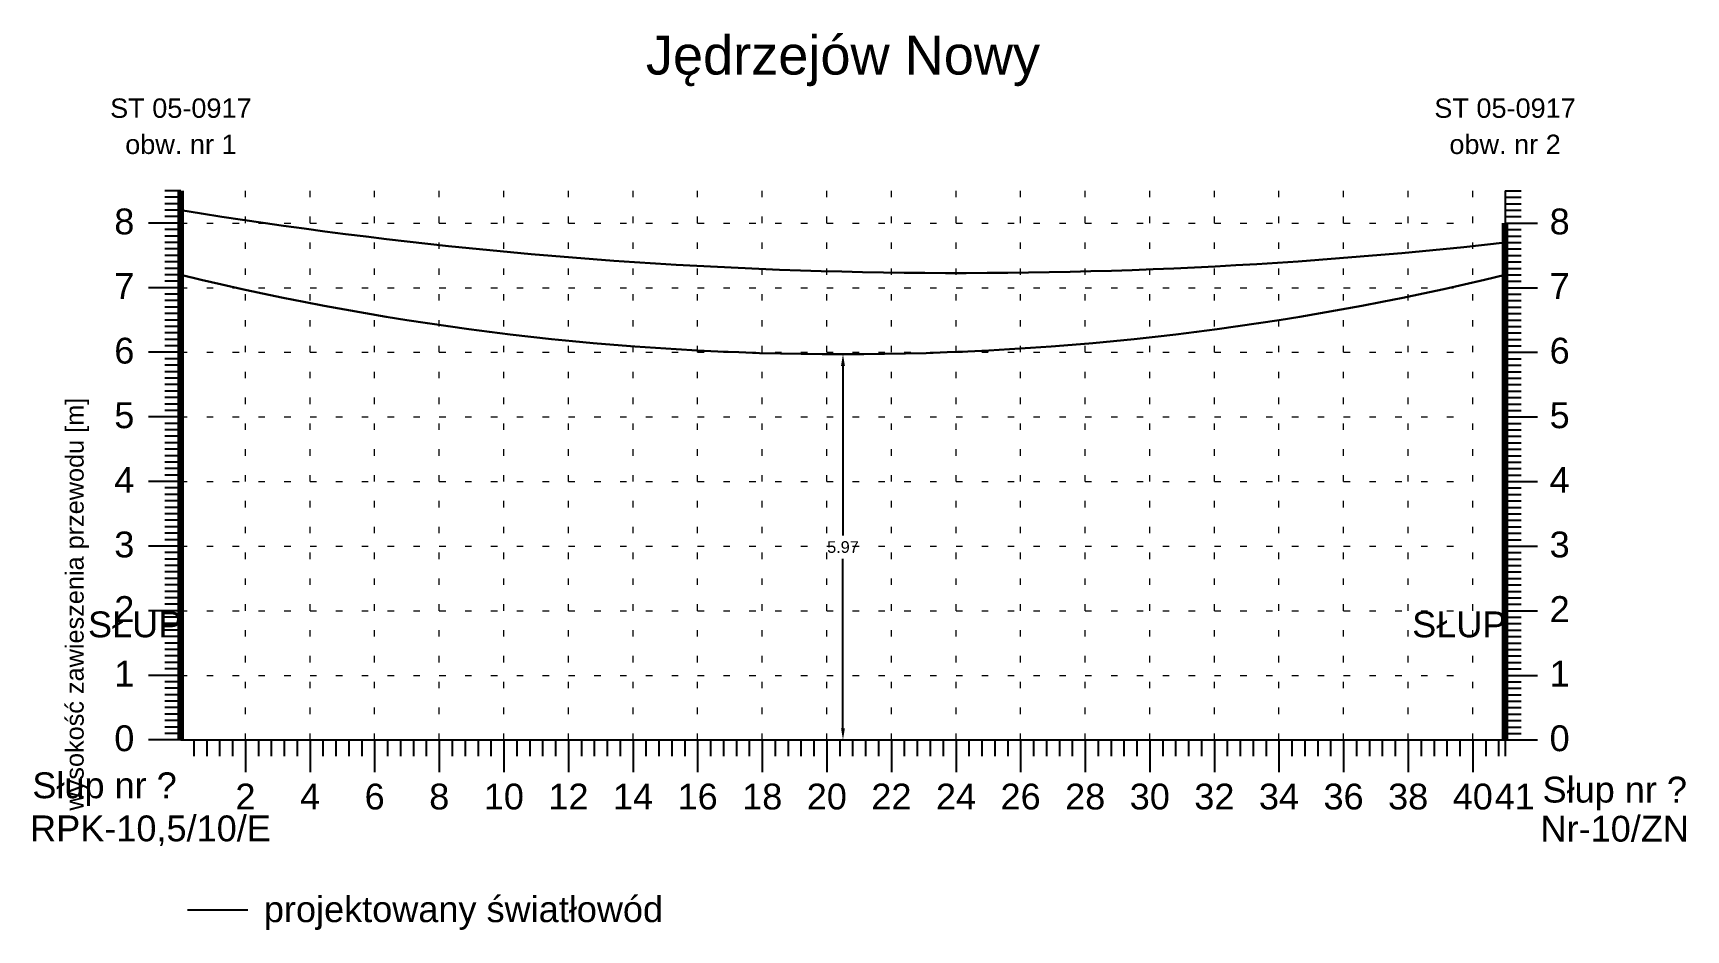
# Model space of a CAD drawing. Header units: inches. Extents: x -863 to 1426, y 1206 to 1480.
# Drawn here: x 8.39 to 33.98, y 1350.44 to 1364.32 of the extents above; entities that cross this region are included whole.
import ezdxf
from ezdxf.enums import TextEntityAlignment as Align

# ---------------------------------------------------------------- set-up
doc = ezdxf.new("R2010")
doc.units = ezdxf.units.IN
doc.header["$MEASUREMENT"] = 0
doc.linetypes.add('ACAD_ISO07W100', pattern=[3, 0, -3])
doc.layers.add('ramka', color=7, linetype='Continuous', plot=False)
doc.styles.get("Standard").update_dxf_attribs({"font": 'arial.ttf'})
doc.dimstyles.get("Standard").update_dxf_attribs({"dimtxt": 0.25, "dimasz": 0.18, "dimexe": 0.18, "dimexo": 0.0625, "dimgap": -0.09, "dimtad": 0, "dimtih": 1, "dimtoh": 1, "dimzin": 0, "dimdsep": 46, "dimtxsty": 'Standard', "dimcen": 0.09, "dimadec": 0, "dimazin": 0, "dimtfac": 1, "dimtofl": 0, "dimtmove": 0, "dimatfit": 3, "dimfxl": 1, "dimtolj": 1, "dimtzin": 0, "dimarcsym": 0})

# ---------------------------------------------------------------- blocks, each defined once
blk = doc.blocks.new('*D11')
at = {"color": 0, "lineweight": -2}
for p, q in [((20.982, 1359.35), (21.107, 1359.35)), ((20.927, 1359.17), (20.927, 1356.545)), ((20.927, 1353.56), (20.927, 1356.185)), ((20.832, 1353.38), (21.107, 1353.38))]:
    blk.add_line(p, q, dxfattribs=at)
at = {"color": 0}
for points in [[(20.957, 1359.17), (20.897, 1359.17), (20.927, 1359.35)], [(20.957, 1353.56), (20.897, 1353.56), (20.927, 1353.38)]]:
    blk.add_solid(points, dxfattribs=at)
at = {"layer": 'Defpoints', "color": 0}
for p in [(20.919, 1359.35), (20.769, 1353.38), (20.927, 1353.38)]:
    blk.add_point(p, dxfattribs=at)
at = {"color": 0, "lineweight": 25, "insert": (20.927, 1356.365), "char_height": 0.18, "attachment_point": 5}
blk.add_mtext('\\A1;5.97', dxfattribs=at)

msp = doc.modelspace()

# ---------------------------------------------------------------- linework, layer by layer
for p, q in [((10.677, 1361.88), (10.427, 1361.88)), ((10.677, 1361.88), (10.677, 1353.38)), ((31.177, 1361.88), (31.177, 1353.38)), ((31.177, 1361.88), (31.427, 1361.88)), ((10.677, 1361.78), (10.427, 1361.78)), ((10.677, 1361.68), (10.427, 1361.68)), ((10.677, 1361.58), (10.427, 1361.58)), ((31.177, 1361.78), (31.427, 1361.78)), ((31.177, 1361.68), (31.427, 1361.68)), ((31.177, 1361.58), (31.427, 1361.58)), ((10.677, 1361.38), (10.177, 1361.38)), ((10.677, 1361.48), (10.427, 1361.48)), ((31.177, 1361.48), (31.427, 1361.48)), ((31.177, 1361.38), (31.677, 1361.38)), ((10.677, 1361.28), (10.427, 1361.28)), ((10.677, 1361.18), (10.427, 1361.18)), ((10.677, 1361.08), (10.427, 1361.08)), ((31.177, 1361.28), (31.427, 1361.28)), ((31.177, 1361.18), (31.427, 1361.18)), ((31.177, 1361.08), (31.427, 1361.08)), ((10.677, 1360.98), (10.427, 1360.98)), ((10.677, 1360.88), (10.427, 1360.88)), ((31.177, 1360.98), (31.427, 1360.98)), ((31.177, 1360.88), (31.427, 1360.88)), ((10.677, 1360.78), (10.427, 1360.78)), ((10.677, 1360.68), (10.427, 1360.68)), ((10.677, 1360.58), (10.427, 1360.58)), ((31.177, 1360.78), (31.427, 1360.78)), ((31.177, 1360.68), (31.427, 1360.68)), ((31.177, 1360.58), (31.427, 1360.58)), ((10.677, 1360.38), (10.177, 1360.38)), ((10.677, 1360.48), (10.427, 1360.48)), ((31.177, 1360.48), (31.427, 1360.48)), ((31.177, 1360.38), (31.677, 1360.38)), ((10.677, 1360.28), (10.427, 1360.28)), ((10.677, 1360.18), (10.427, 1360.18)), ((10.677, 1360.08), (10.427, 1360.08)), ((31.177, 1360.28), (31.427, 1360.28)), ((31.177, 1360.18), (31.427, 1360.18)), ((31.177, 1360.08), (31.427, 1360.08)), ((10.677, 1359.98), (10.427, 1359.98)), ((10.677, 1359.88), (10.427, 1359.88)), ((31.177, 1359.98), (31.427, 1359.98)), ((31.177, 1359.88), (31.427, 1359.88)), ((10.677, 1359.78), (10.427, 1359.78)), ((10.677, 1359.68), (10.427, 1359.68)), ((10.677, 1359.58), (10.427, 1359.58)), ((31.177, 1359.78), (31.427, 1359.78)), ((31.177, 1359.68), (31.427, 1359.68)), ((31.177, 1359.58), (31.427, 1359.58)), ((10.677, 1359.38), (10.177, 1359.38)), ((10.677, 1359.48), (10.427, 1359.48)), ((10.677, 1359.28), (10.427, 1359.28)), ((31.177, 1359.48), (31.427, 1359.48)), ((31.177, 1359.38), (31.677, 1359.38)), ((31.177, 1359.28), (31.427, 1359.28)), ((10.677, 1359.18), (10.427, 1359.18)), ((10.677, 1359.08), (10.427, 1359.08)), ((31.177, 1359.18), (31.427, 1359.18)), ((31.177, 1359.08), (31.427, 1359.08)), ((10.677, 1358.98), (10.427, 1358.98)), ((10.677, 1358.88), (10.427, 1358.88)), ((10.677, 1358.78), (10.427, 1358.78)), ((31.177, 1358.98), (31.427, 1358.98)), ((31.177, 1358.88), (31.427, 1358.88)), ((31.177, 1358.78), (31.427, 1358.78)), ((10.677, 1358.68), (10.427, 1358.68)), ((10.677, 1358.58), (10.427, 1358.58)), ((31.177, 1358.68), (31.427, 1358.68)), ((31.177, 1358.58), (31.427, 1358.58)), ((10.677, 1358.38), (10.177, 1358.38)), ((10.677, 1358.48), (10.427, 1358.48)), ((10.677, 1358.28), (10.427, 1358.28)), ((31.177, 1358.48), (31.427, 1358.48)), ((31.177, 1358.38), (31.677, 1358.38)), ((31.177, 1358.28), (31.427, 1358.28)), ((10.677, 1358.18), (10.427, 1358.18)), ((10.677, 1358.08), (10.427, 1358.08)), ((31.177, 1358.18), (31.427, 1358.18)), ((31.177, 1358.08), (31.427, 1358.08)), ((10.677, 1357.98), (10.427, 1357.98)), ((10.677, 1357.88), (10.427, 1357.88)), ((10.677, 1357.78), (10.427, 1357.78)), ((31.177, 1357.98), (31.427, 1357.98)), ((31.177, 1357.88), (31.427, 1357.88)), ((31.177, 1357.78), (31.427, 1357.78)), ((10.677, 1357.68), (10.427, 1357.68)), ((10.677, 1357.58), (10.427, 1357.58)), ((31.177, 1357.68), (31.427, 1357.68)), ((31.177, 1357.58), (31.427, 1357.58)), ((10.677, 1357.38), (10.177, 1357.38)), ((10.677, 1357.48), (10.427, 1357.48)), ((10.677, 1357.28), (10.427, 1357.28)), ((31.177, 1357.48), (31.427, 1357.48)), ((31.177, 1357.38), (31.677, 1357.38)), ((31.177, 1357.28), (31.427, 1357.28)), ((10.677, 1357.18), (10.427, 1357.18)), ((10.677, 1357.08), (10.427, 1357.08)), ((10.677, 1356.98), (10.427, 1356.98)), ((31.177, 1357.18), (31.427, 1357.18)), ((31.177, 1357.08), (31.427, 1357.08)), ((31.177, 1356.98), (31.427, 1356.98)), ((10.677, 1356.88), (10.427, 1356.88)), ((10.677, 1356.78), (10.427, 1356.78)), ((31.177, 1356.88), (31.427, 1356.88)), ((31.177, 1356.78), (31.427, 1356.78)), ((10.677, 1356.68), (10.427, 1356.68)), ((10.677, 1356.58), (10.427, 1356.58)), ((10.677, 1356.48), (10.427, 1356.48)), ((31.177, 1356.68), (31.427, 1356.68)), ((31.177, 1356.58), (31.427, 1356.58)), ((31.177, 1356.48), (31.427, 1356.48)), ((10.677, 1356.38), (10.177, 1356.38)), ((10.677, 1356.28), (10.427, 1356.28)), ((31.177, 1356.38), (31.677, 1356.38)), ((31.177, 1356.28), (31.427, 1356.28)), ((10.677, 1356.18), (10.427, 1356.18)), ((10.677, 1356.08), (10.427, 1356.08)), ((10.677, 1355.98), (10.427, 1355.98)), ((31.177, 1356.18), (31.427, 1356.18)), ((31.177, 1356.08), (31.427, 1356.08)), ((31.177, 1355.98), (31.427, 1355.98)), ((10.677, 1355.88), (10.427, 1355.88)), ((10.677, 1355.78), (10.427, 1355.78)), ((31.177, 1355.88), (31.427, 1355.88)), ((31.177, 1355.78), (31.427, 1355.78)), ((10.677, 1355.68), (10.427, 1355.68)), ((10.677, 1355.58), (10.427, 1355.58)), ((10.677, 1355.48), (10.427, 1355.48)), ((31.177, 1355.68), (31.427, 1355.68)), ((31.177, 1355.58), (31.427, 1355.58)), ((31.177, 1355.48), (31.427, 1355.48)), ((10.677, 1355.38), (10.177, 1355.38)), ((10.677, 1355.28), (10.427, 1355.28)), ((10.677, 1355.18), (10.427, 1355.18)), ((31.177, 1355.38), (31.677, 1355.38)), ((31.177, 1355.28), (31.427, 1355.28)), ((31.177, 1355.18), (31.427, 1355.18)), ((10.677, 1355.08), (10.427, 1355.08)), ((10.677, 1354.98), (10.427, 1354.98)), ((31.177, 1355.08), (31.427, 1355.08)), ((31.177, 1354.98), (31.427, 1354.98)), ((10.677, 1354.88), (10.427, 1354.88)), ((10.677, 1354.78), (10.427, 1354.78)), ((10.677, 1354.68), (10.427, 1354.68)), ((31.177, 1354.88), (31.427, 1354.88)), ((31.177, 1354.78), (31.427, 1354.78)), ((31.177, 1354.68), (31.427, 1354.68)), ((10.677, 1354.58), (10.427, 1354.58)), ((10.677, 1354.48), (10.427, 1354.48)), ((31.177, 1354.58), (31.427, 1354.58)), ((31.177, 1354.48), (31.427, 1354.48)), ((10.677, 1354.38), (10.177, 1354.38)), ((10.677, 1354.28), (10.427, 1354.28)), ((10.677, 1354.18), (10.427, 1354.18)), ((31.177, 1354.38), (31.677, 1354.38)), ((31.177, 1354.28), (31.427, 1354.28)), ((31.177, 1354.18), (31.427, 1354.18)), ((10.677, 1354.08), (10.427, 1354.08)), ((10.677, 1353.98), (10.427, 1353.98)), ((31.177, 1354.08), (31.427, 1354.08)), ((31.177, 1353.98), (31.427, 1353.98)), ((10.677, 1353.88), (10.427, 1353.88)), ((10.677, 1353.78), (10.427, 1353.78)), ((10.677, 1353.68), (10.427, 1353.68)), ((31.177, 1353.88), (31.427, 1353.88)), ((31.177, 1353.78), (31.427, 1353.78)), ((31.177, 1353.68), (31.427, 1353.68)), ((10.677, 1353.58), (10.427, 1353.58)), ((10.677, 1353.48), (10.427, 1353.48)), ((31.177, 1353.58), (31.427, 1353.58)), ((31.177, 1353.48), (31.427, 1353.48)), ((10.677, 1353.38), (10.177, 1353.38)), ((10.677, 1353.38), (31.177, 1353.38)), ((10.877, 1353.38), (10.877, 1353.13)), ((11.077, 1353.38), (11.077, 1353.13)), ((11.277, 1353.38), (11.277, 1353.13)), ((11.477, 1353.38), (11.477, 1353.13)), ((11.677, 1353.38), (11.677, 1352.88)), ((11.877, 1353.38), (11.877, 1353.13)), ((12.077, 1353.38), (12.077, 1353.13)), ((12.277, 1353.38), (12.277, 1353.13)), ((12.477, 1353.38), (12.477, 1353.13)), ((12.677, 1353.38), (12.677, 1352.88)), ((12.877, 1353.38), (12.877, 1353.13)), ((13.077, 1353.38), (13.077, 1353.13)), ((13.277, 1353.38), (13.277, 1353.13)), ((13.477, 1353.38), (13.477, 1353.13)), ((13.677, 1353.38), (13.677, 1352.88)), ((13.877, 1353.38), (13.877, 1353.13)), ((14.077, 1353.38), (14.077, 1353.13)), ((14.277, 1353.38), (14.277, 1353.13)), ((14.477, 1353.38), (14.477, 1353.13)), ((14.677, 1353.38), (14.677, 1352.88)), ((14.877, 1353.38), (14.877, 1353.13)), ((15.077, 1353.38), (15.077, 1353.13)), ((15.277, 1353.38), (15.277, 1353.13)), ((15.477, 1353.38), (15.477, 1353.13)), ((15.677, 1353.38), (15.677, 1352.88)), ((15.877, 1353.38), (15.877, 1353.13)), ((16.077, 1353.38), (16.077, 1353.13)), ((16.277, 1353.38), (16.277, 1353.13)), ((16.477, 1353.38), (16.477, 1353.13)), ((16.677, 1353.38), (16.677, 1352.88)), ((16.877, 1353.38), (16.877, 1353.13)), ((17.077, 1353.38), (17.077, 1353.13)), ((17.277, 1353.38), (17.277, 1353.13)), ((17.477, 1353.38), (17.477, 1353.13)), ((17.677, 1353.38), (17.677, 1352.88)), ((17.877, 1353.38), (17.877, 1353.13)), ((18.077, 1353.38), (18.077, 1353.13)), ((18.277, 1353.38), (18.277, 1353.13)), ((18.477, 1353.38), (18.477, 1353.13)), ((18.677, 1353.38), (18.677, 1352.88)), ((18.877, 1353.38), (18.877, 1353.13)), ((19.077, 1353.38), (19.077, 1353.13)), ((19.277, 1353.38), (19.277, 1353.13)), ((19.477, 1353.38), (19.477, 1353.13)), ((19.677, 1353.38), (19.677, 1352.88)), ((19.877, 1353.38), (19.877, 1353.13)), ((20.077, 1353.38), (20.077, 1353.13)), ((20.277, 1353.38), (20.277, 1353.13)), ((20.477, 1353.38), (20.477, 1353.13)), ((20.677, 1353.38), (20.677, 1352.88)), ((20.877, 1353.38), (20.877, 1353.13)), ((21.077, 1353.38), (21.077, 1353.13)), ((21.277, 1353.38), (21.277, 1353.13)), ((21.477, 1353.38), (21.477, 1353.13)), ((21.677, 1353.38), (21.677, 1352.88)), ((21.877, 1353.38), (21.877, 1353.13)), ((22.077, 1353.38), (22.077, 1353.13)), ((22.277, 1353.38), (22.277, 1353.13)), ((22.477, 1353.38), (22.477, 1353.13)), ((22.677, 1353.38), (22.677, 1352.88)), ((22.877, 1353.38), (22.877, 1353.13)), ((23.077, 1353.38), (23.077, 1353.13)), ((23.277, 1353.38), (23.277, 1353.13)), ((23.477, 1353.38), (23.477, 1353.13)), ((23.677, 1353.38), (23.677, 1352.88)), ((23.877, 1353.38), (23.877, 1353.13)), ((24.077, 1353.38), (24.077, 1353.13)), ((24.277, 1353.38), (24.277, 1353.13)), ((24.477, 1353.38), (24.477, 1353.13)), ((24.677, 1353.38), (24.677, 1352.88)), ((24.877, 1353.38), (24.877, 1353.13)), ((25.077, 1353.38), (25.077, 1353.13)), ((25.277, 1353.38), (25.277, 1353.13)), ((25.477, 1353.38), (25.477, 1353.13)), ((25.677, 1353.38), (25.677, 1352.88)), ((25.877, 1353.38), (25.877, 1353.13)), ((26.077, 1353.38), (26.077, 1353.13)), ((26.277, 1353.38), (26.277, 1353.13)), ((26.477, 1353.38), (26.477, 1353.13)), ((26.677, 1353.38), (26.677, 1352.88)), ((26.877, 1353.38), (26.877, 1353.13)), ((27.077, 1353.38), (27.077, 1353.13)), ((27.277, 1353.38), (27.277, 1353.13)), ((27.477, 1353.38), (27.477, 1353.13)), ((27.677, 1353.38), (27.677, 1352.88)), ((27.877, 1353.38), (27.877, 1353.13)), ((28.077, 1353.38), (28.077, 1353.13)), ((28.277, 1353.38), (28.277, 1353.13)), ((28.477, 1353.38), (28.477, 1353.13)), ((28.677, 1353.38), (28.677, 1352.88)), ((28.877, 1353.38), (28.877, 1353.13)), ((29.077, 1353.38), (29.077, 1353.13)), ((29.277, 1353.38), (29.277, 1353.13)), ((29.477, 1353.38), (29.477, 1353.13)), ((29.677, 1353.38), (29.677, 1352.88)), ((29.877, 1353.38), (29.877, 1353.13)), ((30.077, 1353.38), (30.077, 1353.13)), ((30.277, 1353.38), (30.277, 1353.13)), ((30.477, 1353.38), (30.477, 1353.13)), ((30.677, 1353.38), (30.677, 1352.88)), ((30.877, 1353.38), (30.877, 1353.13)), ((31.077, 1353.38), (31.077, 1353.13)), ((31.177, 1353.38), (31.677, 1353.38)), ((31.177, 1353.38), (31.177, 1353.13))]:
    msp.add_line(p, q)
at = {"lineweight": 100}
for p, q in [((10.677, 1353.38), (10.677, 1361.88)), ((31.177, 1353.38), (31.177, 1361.38))]:
    msp.add_line(p, q, dxfattribs=at)
at = {"linetype": 'ACAD_ISO07W100', "lineweight": 15, "ltscale": 0.1}
for p, q in [((11.677, 1353.38), (11.677, 1361.88)), ((12.677, 1353.38), (12.677, 1361.88)), ((13.677, 1353.38), (13.677, 1361.88)), ((14.677, 1353.38), (14.677, 1361.88)), ((15.677, 1353.38), (15.677, 1361.88)), ((16.677, 1353.38), (16.677, 1361.88)), ((17.677, 1353.38), (17.677, 1361.88)), ((18.677, 1353.38), (18.677, 1361.88)), ((19.677, 1353.38), (19.677, 1361.88)), ((20.677, 1353.38), (20.677, 1361.88)), ((21.677, 1353.38), (21.677, 1361.88)), ((22.677, 1353.38), (22.677, 1361.88)), ((23.677, 1353.38), (23.677, 1361.88)), ((24.677, 1353.38), (24.677, 1361.88)), ((25.677, 1353.38), (25.677, 1361.88)), ((26.677, 1353.38), (26.677, 1361.88)), ((27.677, 1353.38), (27.677, 1361.88)), ((28.677, 1353.38), (28.677, 1361.88)), ((29.677, 1353.38), (29.677, 1361.88)), ((30.677, 1353.38), (30.677, 1361.88)), ((31.177, 1353.38), (31.177, 1361.88)), ((10.677, 1361.38), (30.677, 1361.38)), ((10.677, 1360.38), (30.677, 1360.38)), ((10.677, 1359.38), (30.677, 1359.38)), ((10.677, 1358.38), (30.677, 1358.38)), ((10.677, 1357.38), (30.677, 1357.38)), ((10.677, 1356.38), (30.677, 1356.38)), ((10.677, 1355.38), (30.677, 1355.38)), ((10.677, 1354.38), (30.677, 1354.38)), ((10.677, 1353.38), (30.677, 1353.38))]:
    msp.add_line(p, q, dxfattribs=at)
at = {"color": 3, "lineweight": 25}
msp.add_line((10.782, 1350.75), (11.713, 1350.75), dxfattribs=at)
at = {"lineweight": 30}
msp.add_arc((22.75, 1436.068), 75.461, 260.79373, 276.41191, dxfattribs=at)
at = {"color": 3, "lineweight": 30}
msp.add_arc((20.927, 1402.673), 43.323, 256.3145, 283.6855, dxfattribs=at)
at = {"layer": 'ramka'}
msp.add_line((10.677, 1353.38), (20.927, 1353.38), dxfattribs=at)

# ---------------------------------------------------------------- texts
for s, height, p in [('Jędrzejów Nowy', 0.6, (20.927, 1363.68)), ('ST 05-0917', 0.3, (10.677, 1363.01)), ('ST 05-0917', 0.3, (31.177, 1363.01)), ('obw. nr 1', 0.3, (10.677, 1362.45)), ('obw. nr 2', 0.3, (31.177, 1362.45)), ('2', 0.4, (11.677, 1352.304)), ('4', 0.4, (12.677, 1352.304)), ('6', 0.4, (13.677, 1352.304)), ('8', 0.4, (14.677, 1352.304)), ('10', 0.4, (15.677, 1352.304)), ('12', 0.4, (16.677, 1352.304)), ('14', 0.4, (17.677, 1352.304)), ('16', 0.4, (18.677, 1352.304)), ('18', 0.4, (19.677, 1352.304)), ('20', 0.4, (20.677, 1352.304)), ('22', 0.4, (21.677, 1352.304)), ('24', 0.4, (22.677, 1352.304)), ('26', 0.4, (23.677, 1352.304)), ('28', 0.4, (24.677, 1352.304)), ('30', 0.4, (25.677, 1352.304)), ('32', 0.4, (26.677, 1352.304)), ('34', 0.4, (27.677, 1352.304)), ('36', 0.4, (28.677, 1352.304)), ('38', 0.4, (29.677, 1352.304)), ('40', 0.4, (30.677, 1352.304)), ('41', 0.4, (31.327, 1352.304))]:
    msp.add_text(s, height=height).set_placement(p, align=Align.CENTER)
for s, p in [('8', (9.957, 1361.206)), ('7', (9.957, 1360.206)), ('6', (9.957, 1359.206)), ('5', (9.957, 1358.206)), ('4', (9.957, 1357.206)), ('3', (9.957, 1356.206)), ('2', (9.957, 1355.206)), ('1', (9.957, 1354.206)), ('0', (9.957, 1353.206))]:
    msp.add_text(s, height=0.4).set_placement(p, align=Align.RIGHT)
for s, p in [('8', (31.867, 1361.206)), ('7', (31.867, 1360.206)), ('6', (31.867, 1359.206)), ('5', (31.867, 1358.206)), ('4', (31.867, 1357.206)), ('3', (31.867, 1356.206)), ('2', (31.867, 1355.206)), ('1', (31.867, 1354.206)), ('0', (31.867, 1353.206)), ('Słup nr ?', (8.377, 1352.478)), ('Słup nr ?', (31.757, 1352.411)), ('RPK-10,5/10/E', (8.343, 1351.811)), ('Nr-10/ZN', (31.726, 1351.806)), ('projektowany światłowód', (11.962, 1350.56))]:
    msp.add_text(s, height=0.4).set_placement(p)
at = {"insert": (9.074, 1355.482), "char_height": 0.28, "width": 9.28, "attachment_point": 5, "rotation": 90}
msp.add_mtext('wysokość zawieszenia przewodu [m]', dxfattribs=at)
at = {"char_height": 0.4, "width": 1.537, "attachment_point": 5}
for insert in [(9.969, 1355.166), (30.469, 1355.166)]:
    msp.add_mtext('SŁUP', dxfattribs=dict(at, insert=insert))

# ---------------------------------------------------------------- dimensions: what is measured, and where the dimension line sits
at = {"lineweight": 25}
dim = msp.add_linear_dim(base=(20.927, 1353.38), p1=(20.919, 1359.35), p2=(20.769, 1353.38), angle=90, text='5.97', dimstyle='Standard', dxfattribs=at)
dim.commit()
dim.dimension.update_dxf_attribs({"geometry": '*D11', "text_midpoint": (20.927, 1356.365)})

doc.saveas('drawing.dxf')
